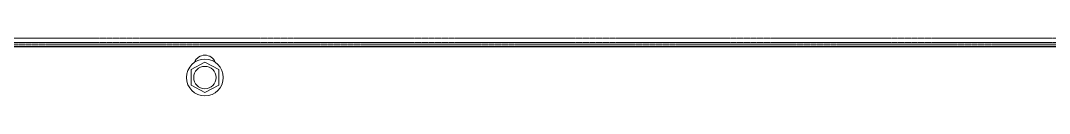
# Model space of a CAD drawing. Header units: millimetres. Extents: x 60499 to 556746, y 248297 to 497145.
# Drawn here: x 269223 to 282050, y 381774 to 382494 of the extents above; entities that cross this region are included whole.
import ezdxf

# ---------------------------------------------------------------- set-up
doc = ezdxf.new("R2010")
doc.units = ezdxf.units.MM
doc.linetypes.add('PHANTOM', pattern=[20, 10, -2, 2, -2, 2, -2])

msp = doc.modelspace()

# ---------------------------------------------------------------- linework, layer by layer
at = {"color": 7, "lineweight": 13, "ltscale": 0.03937}
msp.add_line((262853, 382384), (293492, 382384), dxfattribs=at)
at = {"color": 7, "linetype": 'PHANTOM', "lineweight": 13, "ltscale": 0.03937}
for p, q in [((263546, 382494), (292799, 382494)), ((263546, 382439), (292799, 382439)), ((292799, 382419), (263546, 382419)), ((292799, 382395), (263546, 382395))]:
    msp.add_line(p, q, dxfattribs=at)
at = {"color": 7, "lineweight": 13, "ltscale": 0.004405}
for p, q in [((271521, 382192), (271348, 382101)), ((271694, 382101), (271521, 382192)), ((271348, 382101), (271348, 381906)), ((271694, 381906), (271694, 382101)), ((271348, 381906), (271521, 381815)), ((271521, 381815), (271694, 381906))]:
    msp.add_line(p, q, dxfattribs=at)
at = {"color": 7, "lineweight": 13, "ltscale": 0.03937}
for radius in [229, 139]:
    msp.add_circle((271521, 382003), radius, dxfattribs=at)
msp.add_arc((271521, 382142), 139, 21.7877, 158.2124, dxfattribs=at)

doc.saveas('drawing.dxf')
